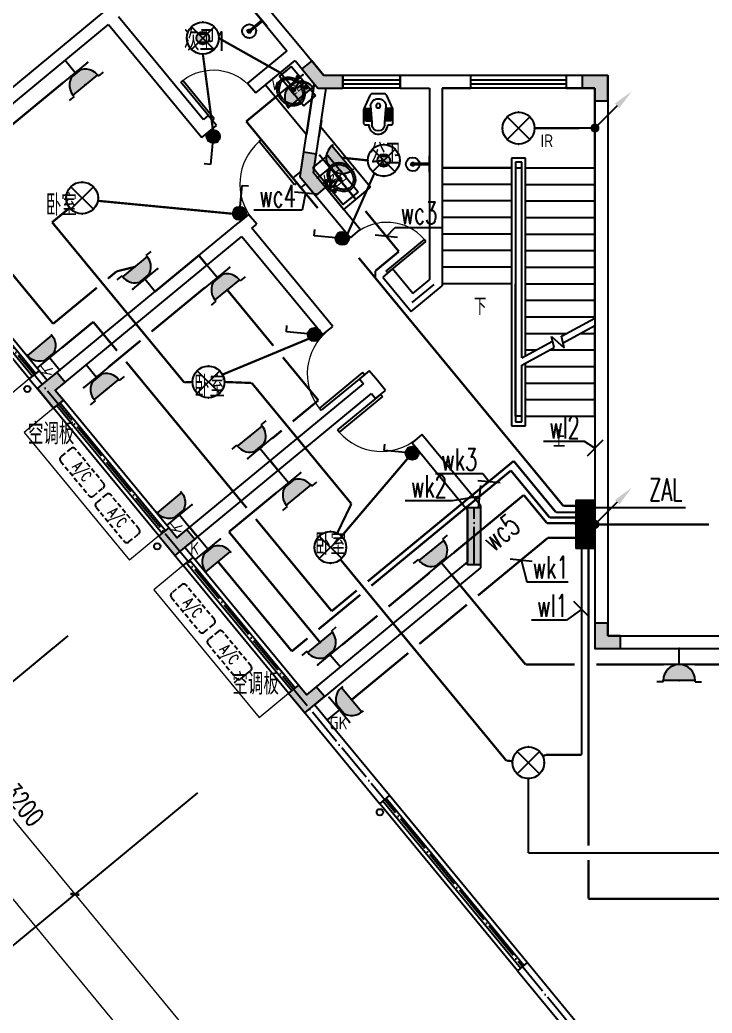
# Model space of a CAD drawing. Extents: x -7085 to 604621, y -1107727 to 606871.
# Drawn here: x 48334 to 59208, y 460332 to 475931 of the extents above; entities that cross this region are included whole.
import ezdxf
from ezdxf.enums import TextEntityAlignment as Align

# ---------------------------------------------------------------- set-up
doc = ezdxf.new("R2010")
doc.units = 0
doc.header["$LTSCALE"] = 1000
doc.header["$MEASUREMENT"] = 0
doc.linetypes.add('( Hidden )', pattern=[0.375, 0.25, -0.125])
doc.linetypes.add('DOTE', pattern=[2.42, 2, -0.2, 0.02, -0.2])
for name, color, linetype in [('A-DOOR', 141, 'Continuous'), ('A-DOTE', 8, 'DOTE'), ('A-FLOR-EVTR', 2, 'Continuous'), ('A-FLOR-HVAC', 4, 'Continuous'), ('A-FLOR-SPCL', 223, 'Continuous'), ('A-ROOF-STRM', 150, 'Continuous'), ('A-SECT-STR', 2, 'Continuous'), ('A-WALL-BRIC', 41, 'Continuous'), ('A-WALL-SURF', 253, 'Continuous'), ('AXIS', 3, 'Continuous'), ('DIM-插座', 3, 'Continuous'), ('DIM-照明', 3, 'Continuous'), ('DIM-箱柜', 3, 'Continuous'), ('DIM_SYMB', 3, 'Continuous'), ('EQUIP-插座', 3, 'Continuous'), ('EQUIP-照明', 3, 'Continuous'), ('EQUIP-箱柜', 3, 'Continuous'), ('G_COL_墙柱_', 4, 'Continuous'), ('J-FURN-厨卫', 253, 'Continuous'), ('LWIRE', 4, 'Continuous'), ('PUB_DIM', 3, 'Continuous'), ('PUB_TEXT', 7, 'Continuous'), ('TEL_TEXT', 7, 'Continuous'), ('WIRE-插座', 5, 'Continuous'), ('WIRE-照明', 1, 'Continuous')]:
    doc.layers.add(name, color=color, linetype=linetype)
doc.layers.add('建筑底图', color=8, linetype='Continuous', lineweight=5)
doc.styles.add('_TCH_DIM', font='SIMPLEX', dxfattribs={"bigfont": 'GBCBIG'})
doc.styles.add('_TCH_DIM_T3', font='SIMPLEX', dxfattribs={"width": 0.705882, "bigfont": 'GBCBIG'})
doc.styles.add('_TCH_WINDOW', font='SIMPLEX', dxfattribs={"height": 3.5, "bigfont": 'GBCBIG'})
doc.styles.add('_TEL_ATTDEF', font='GBENOR', dxfattribs={"width": 0.8, "height": 3, "bigfont": 'GBCBIG'})
doc.styles.add('_TEL_DIM', font='SIMPLEX', dxfattribs={"width": 0.8, "height": 3.5, "bigfont": 'HZTXT'})
doc.styles.get("Standard").update_dxf_attribs({"font": 'gbenor.shx', "bigfont": 'gbcbig.shx'})
doc.dimstyles.new('_TCH_ARCH&&100', dxfattribs={"dimtxt": 297.5, "dimasz": 100, "dimexe": 250, "dimexo": 300, "dimgap": 126.25, "dimtad": 1, "dimdec": 0, "dimzin": 0, "dimdsep": 46, "dimtxsty": '_TCH_DIM_T3', "dimblk": 'ARCHTICK', "dimcen": 0.09, "dimclrt": 7, "dimazin": 2, "dimtfac": 1, "dimtdec": 0, "dimtix": 1, "dimtmove": 2, "dimatfit": 3, "dimfxl": 0, "dimtolj": 1, "dimtzin": 0, "dimarcsym": 0})

# ---------------------------------------------------------------- blocks, each defined once
blk = doc.blocks.new('$plan$00002939')
at = {"layer": 'A-FLOR-SPCL', "color": 0}
blk.add_line((-10, 0), (10, 0), dxfattribs=at)
for points in [[(-124, 0), (133, 0)], [(-10, 0), (-10, -263)], [(10, 0), (10, -263)]]:
    blk.add_lwpolyline(points, dxfattribs=at)
for centre, radius, start, end in [((0, -262), 108, 95.306, 84.694), ((0, -262), 28.3, 110.6725, 69.3275), ((0, -260), 10.5, 197.2381, 342.7619)]:
    blk.add_arc(centre, radius, start, end, dxfattribs=at)
blk = doc.blocks.new('A$C14812D6A')
at = {"layer": 'A-FLOR-SPCL', "color": 0}
for p, q in [((357, 471), (301, 424)), ((352, 419), (306, 476)), ((397, 406), (289, 307)), ((363, 386), (289, 307)), ((319, 287), (297, 313)), ((429, 368), (311, 281)), ((403, 338), (311, 281)), ((397, 406), (363, 386)), ((413, 356), (383, 393)), ((429, 368), (397, 406)), ((429, 368), (403, 338)), ((485, 316), (428, 270)), ((480, 265), (433, 321)), ((288, 284), (218, 226)), ((282, 220), (225, 290)), ((311, 281), (289, 307))]:
    blk.add_line(p, q, dxfattribs=at)
for points in [[(64, 99, -0.080052), (17, 180, -0.088849), (0, 266, -0.104988), (17, 350, -0.12017), (64, 414, -0.12017), (135, 448, -0.104988), (222, 448, -0.088849), (302, 416, -0.055034), (353, 375, -0.080052)], [(87, 118, -0.080052), (45, 191, -0.088849), (30, 266, -0.104988), (44, 339, -0.12017), (83, 391, -0.12017), (141, 419, -0.104988), (215, 419, -0.088849), (286, 390, -0.056066), (333, 353, -0.080052)], [(390, 330, -0.055034), (420, 272, -0.088849), (437, 187, -0.104988), (420, 102, -0.12017), (373, 39, -0.12017), (302, 5, -0.104988), (215, 4, -0.088849), (135, 37, -0.080052), (64, 99, -0.080052)], [(365, 314, -0.056066), (392, 262, -0.088849), (407, 187, -0.104988), (393, 114, -0.12017), (354, 62, -0.12017), (296, 34, -0.104988), (222, 34, -0.088849), (151, 62, -0.080052), (87, 118, -0.080052)]]:
    blk.add_lwpolyline(points, format="xyb", dxfattribs=at)
for centre, radius in [((329, 447), 25), ((329, 447), 15), ((456, 293), 25), ((253, 255), 30), ((253, 255), 20), ((456, 293), 15)]:
    blk.add_circle(centre, radius, dxfattribs=at)
for centre, start, end in [((392, 371), 30.0417, 228.9912), ((393, 369), 210.0417, 48.9912)]:
    blk.add_arc(centre, 7.19, start, end, dxfattribs=at)
blk = doc.blocks.new('$plan$00002878')
at = {"layer": 'A-FLOR-SPCL', "color": 0}
for p, q in [((-198, -230), (-127, -230)), ((-198, -250), (-127, -250)), ((-198, -255), (-125, -255)), ((-198, -275), (-125, -275)), ((-198, -280), (-123, -280)), ((-198, -300), (-123, -300)), ((-198, -305), (-121, -305)), ((-120, -192), (-100, -450)), ((120, -192), (100, -450)), ((198, -305), (121, -305)), ((198, -280), (123, -280)), ((198, -300), (123, -300)), ((198, -255), (125, -255)), ((198, -275), (125, -275)), ((198, -230), (127, -230)), ((198, -250), (127, -250)), ((-198, -325), (-121, -325)), ((-198, -330), (-119, -330)), ((-198, -350), (-119, -350)), ((-198, -355), (-117, -355)), ((-198, -375), (-117, -375)), ((-198, -380), (-115, -380)), ((-198, -400), (-115, -400)), ((-198, -405), (-113, -405)), ((-198, -425), (-113, -425)), ((-100, -450), (-100, -486)), ((100, -450), (100, -486)), ((198, -405), (113, -405)), ((198, -425), (113, -425)), ((198, -380), (115, -380)), ((198, -400), (115, -400)), ((198, -355), (117, -355)), ((198, -375), (117, -375)), ((198, -330), (119, -330)), ((198, -350), (119, -350)), ((198, -325), (121, -325))]:
    blk.add_line(p, q, dxfattribs=at)
blk.add_lwpolyline([(-150, -486), (-210, -486, -0.414214), (-230, -466), (-230, -247, -0.108031), (-228, -239), (-132, -29, -0.293069), (-87, 0), (87, 0, -0.293069), (132, -29), (228, -239, -0.108031), (230, -247), (230, -466, -0.414214), (210, -486), (150, -486, -0.370477), (18, -634, -0.440428)], format="xyb", close=True, dxfattribs=at)
blk.add_circle((1, -190), 33.9, dxfattribs=at)
for centre, radius, start, end in [((-1, -198), 120, 89.7121, 177.2241), ((1, -198), 120, 2.7759, 90.2879), ((-198, -240), 10, 90, 270), ((-198, -265), 10, 90, 270), ((-198, -290), 10, 90, 270), ((-198, -315), 10, 90, 270), ((-127, -240), 10, 270, 90), ((-125, -265), 10, 270, 90), ((-123, -290), 10, 270, 90), ((-121, -315), 10, 270, 90), ((121, -315), 10, 90, 270), ((123, -290), 10, 90, 270), ((125, -265), 10, 90, 270), ((127, -240), 10, 90, 270), ((198, -240), 10, 270, 90), ((198, -265), 10, 270, 90), ((198, -290), 10, 270, 90), ((198, -315), 10, 270, 90), ((-198, -340), 10, 90, 270), ((-198, -365), 10, 90, 270), ((-198, -390), 10, 90, 270), ((-198, -415), 10, 90, 270), ((-119, -340), 10, 270, 90), ((-117, -365), 10, 270, 90), ((-115, -390), 10, 270, 90), ((-113, -415), 10, 270, 90), ((113, -415), 10, 90, 270), ((115, -390), 10, 90, 270), ((117, -365), 10, 90, 270), ((119, -340), 10, 90, 270), ((198, -340), 10, 270, 90), ((198, -365), 10, 270, 90), ((198, -390), 10, 270, 90), ((198, -415), 10, 270, 90), ((0, -485), 100, 180.775, 359.225)]:
    blk.add_arc(centre, radius, start, end, dxfattribs=at)
blk = doc.blocks.new('COL')
at = {"layer": 'A-WALL-SURF'}
for points in [[(1903, -2150), (1712, -1918), (1558, -2046), (1808, -2350), (2203, -2350), (2203, -2150)], [(6162, -2350), (6162, -2550), (6362, -2550), (6362, -2150), (5962, -2150), (5962, -2350)], [(1739, -3679), (1784, -3383), (1586, -3353), (1527, -3738), (1775, -4038), (1929, -3911)], [(-2442, -6940), (-2288, -6813), (-2161, -6967), (-2315, -7094), (-2188, -7249), (-2342, -7376), (-2596, -7067)], [(4162, -8937), (4362, -8937), (4362, -9837), (4162, -9837)], [(-279, -9563), (-124, -9436), (-252, -9282), (-406, -9409), (-533, -9254), (-688, -9382), (-433, -9690)], [(6362, -10950), (6362, -10750), (6162, -10750), (6162, -11150), (6562, -11150), (6562, -10950)], [(1757, -12032), (1912, -11904), (1784, -11750), (1630, -11877), (1503, -11723), (1349, -11850), (1603, -12159)]]:
    blk.add_hatch(color=0, dxfattribs=at).paths.add_polyline_path(points)
at = {"layer": 'G_COL_墙柱_', "color": 0, "extrusion": (0, 0, -1)}
blk.add_lwpolyline([(-1903, -2150), (-1712, -1918), (-1558, -2046), (-1808, -2350), (-2203, -2350), (-2203, -2150)], close=True, dxfattribs=at)
at = {"layer": 'G_COL_墙柱_', "color": 0}
for points in [[(6162, -2350), (6162, -2550), (6362, -2550), (6362, -2150), (5962, -2150), (5962, -2350)], [(-2442, -6940), (-2288, -6813), (-2161, -6967), (-2315, -7094), (-2188, -7249), (-2342, -7376), (-2596, -7067), (-2442, -6940)], [(4162, -8937), (4362, -8937), (4362, -9837), (4162, -9837)], [(-279, -9563), (-124, -9436), (-252, -9282), (-406, -9409), (-533, -9254), (-688, -9382), (-433, -9690), (-279, -9563)], [(6362, -10950), (6362, -10750), (6162, -10750), (6162, -11150), (6562, -11150), (6562, -10950)], [(1757, -12032), (1912, -11904), (1784, -11750), (1630, -11877), (1503, -11723), (1349, -11850), (1603, -12159), (1757, -12032)]]:
    blk.add_lwpolyline(points, close=True, dxfattribs=at)
blk.add_lwpolyline([(1739, -3679), (1784, -3383), (1586, -3353), (1527, -3738), (1775, -4038), (1929, -3911), (1739, -3679)], dxfattribs=at)
blk = doc.blocks.new('KTWJ1')
at = {"layer": 'A-FLOR-HVAC', "color": 0, "linetype": '( Hidden )', "ltscale": 0.3}
blk.add_lwpolyline([(152982, -14209, 0.414214), (153032, -14259), (153732, -14259, 0.414214), (153782, -14209), (153782, -14009, 0.414214), (153732, -13959), (153032, -13959, 0.414214), (152982, -14009)], format="xyb", close=True, dxfattribs=at)
at = {"layer": 'A-FLOR-HVAC', "color": 0, "style": '_TCH_WINDOW', "width": 0.705882}
blk.add_text('A/C', height=170, dxfattribs=at).set_placement((153214, -14188))
blk = doc.blocks.new('$WINLIB2D$00000001')
at = {"color": 0}
for points in [[(-0.5, 0.5), (-0.5, -0.5)], [(-0.5, 0.5), (0.5, 0.5)], [(0.5, -0.5), (0.5, 0.5)], [(0.5, 0.1667), (-0.5, 0.1667)], [(0.5, -0.1667), (-0.5, -0.1667)], [(-0.5, -0.5), (0.5, -0.5)]]:
    blk.add_lwpolyline(points, dxfattribs=at)
blk = doc.blocks.new('$DorLib2D$00000001')
at = {"color": 0}
for p, q in [((0.45, 0.975), (0.5, 0.975)), ((0.45, 0), (0.45, 0.975)), ((0.5, 0), (0.5, 0.975)), ((0.5, 0), (0.45, 0))]:
    blk.add_line(p, q, dxfattribs=at)
at = {"color": 0, "lineweight": 13}
blk.add_arc((0.475, 0), 0.975, 91.4693, 180, dxfattribs=at)
blk = doc.blocks.new('_ArchTick')
at = {"color": 0, "linetype": 'ByBlock', "const_width": 0.4}
blk.add_lwpolyline([(-0.5, -0.5), (0.5, 0.5)], dxfattribs=at)
blk = doc.blocks.new('*D1628')
at = {"layer": 'Defpoints', "color": 0}
for p in [(47053, 468726), (49089, 466258), (47161, 464667)]:
    blk.add_point(p, dxfattribs=at)
at = {"layer": 'PUB_DIM', "color": 0, "lineweight": -2}
for p, q in [((46822, 468535), (44932, 466976)), ((45124, 467135), (47161, 464667)), ((48858, 466067), (46968, 464508))]:
    blk.add_line(p, q, dxfattribs=at)
at = {"layer": 'PUB_DIM', "color": 0, "lineweight": -2, "xscale": 100, "yscale": 100, "zscale": 100}
for p, rotation in [((45124, 467135), 129.5164780570856), ((47161, 464667), 309.5164780570856)]:
    blk.add_blockref('_ArchTick', p, dxfattribs=dict(at, rotation=rotation))
at = {"layer": 'PUB_DIM', "color": 7, "insert": (46355, 466076), "char_height": 297.5, "attachment_point": 5, "rotation": 309.5165, "style": '_TCH_DIM_T3'}
blk.add_mtext('\\A1;3200', dxfattribs=at)
blk = doc.blocks.new('*D1629')
at = {"layer": 'Defpoints', "color": 0}
for p in [(49089, 466258), (51125, 463789), (49197, 462198)]:
    blk.add_point(p, dxfattribs=at)
at = {"layer": 'PUB_DIM', "color": 0, "lineweight": -2}
for p, q in [((48858, 466067), (46968, 464508)), ((47161, 464667), (49197, 462198)), ((50894, 463598), (49004, 462039))]:
    blk.add_line(p, q, dxfattribs=at)
at = {"layer": 'PUB_DIM', "color": 0, "lineweight": -2, "xscale": 100, "yscale": 100, "zscale": 100}
for p, rotation in [((47161, 464667), 129.5164780570859), ((49197, 462198), 309.5164780570859)]:
    blk.add_blockref('_ArchTick', p, dxfattribs=dict(at, rotation=rotation))
at = {"layer": 'PUB_DIM', "color": 7, "insert": (48391, 463608), "char_height": 297.5, "attachment_point": 5, "rotation": 309.5165, "style": '_TCH_DIM_T3'}
blk.add_mtext('\\A1;3200', dxfattribs=at)
blk = doc.blocks.new('*D1630')
at = {"layer": 'Defpoints', "color": 0}
for p in [(51125, 463789), (55770, 458157), (53842, 456567)]:
    blk.add_point(p, dxfattribs=at)
at = {"layer": 'PUB_DIM', "color": 0, "lineweight": -2}
for p, q in [((50894, 463598), (49004, 462039)), ((49197, 462198), (53842, 456567)), ((55539, 457967), (53649, 456408))]:
    blk.add_line(p, q, dxfattribs=at)
at = {"layer": 'PUB_DIM', "color": 0, "lineweight": -2, "xscale": 100, "yscale": 100, "zscale": 100}
for p, rotation in [((49197, 462198), 129.5164780570856), ((53842, 456567), 309.5164780570856)]:
    blk.add_blockref('_ArchTick', p, dxfattribs=dict(at, rotation=rotation))
at = {"layer": 'PUB_DIM', "color": 7, "insert": (51731, 459557), "char_height": 297.5, "attachment_point": 5, "rotation": 309.5165, "style": '_TCH_DIM_T3'}
blk.add_mtext('\\A1;7300', dxfattribs=at)
blk = doc.blocks.new('*D1631')
at = {"layer": 'Defpoints', "color": 0}
for p in [(44571, 471735), (55770, 458157), (53225, 456058)]:
    blk.add_point(p, dxfattribs=at)
at = {"layer": 'PUB_DIM', "color": 0, "lineweight": -2}
for p, q in [((44340, 471544), (41833, 469476)), ((42026, 469635), (53225, 456058)), ((55539, 457967), (53032, 455899))]:
    blk.add_line(p, q, dxfattribs=at)
at = {"layer": 'PUB_DIM', "color": 0, "lineweight": -2, "xscale": 100, "yscale": 100, "zscale": 100}
for p, rotation in [((42026, 469635), 129.5164780570852), ((53225, 456058), 309.5164780570851)]:
    blk.add_blockref('_ArchTick', p, dxfattribs=dict(at, rotation=rotation))
at = {"layer": 'PUB_DIM', "color": 7, "insert": (47837, 463021), "char_height": 297.5, "attachment_point": 5, "rotation": 309.5165, "style": '_TCH_DIM_T3'}
blk.add_mtext('\\A1;17600', dxfattribs=at)
blk = doc.blocks.new('*D1633')
at = {"layer": 'Defpoints', "color": 0}
for p in [(47127, 478380), (48718, 476451), (45632, 473906)]:
    blk.add_point(p, dxfattribs=at)
at = {"layer": 'PUB_DIM', "color": 0, "lineweight": -2}
for p, q in [((48527, 476683), (46968, 478573)), ((44042, 475835), (47127, 478380)), ((45441, 474138), (43882, 476028))]:
    blk.add_line(p, q, dxfattribs=at)
at = {"layer": 'PUB_DIM', "color": 0, "lineweight": -2, "xscale": 100, "yscale": 100, "zscale": 100}
for p, rotation in [((47127, 478380), 39.51647805708824), ((44042, 475835), 219.5164780570882)]:
    blk.add_blockref('_ArchTick', p, dxfattribs=dict(at, rotation=rotation))
at = {"layer": 'PUB_DIM', "color": 7, "insert": (45409, 477319), "char_height": 297.5, "attachment_point": 5, "rotation": 39.5165, "style": '_TCH_DIM_T3'}
blk.add_mtext('\\A1;4000', dxfattribs=at)
blk = doc.blocks.new('*D1637')
at = {"layer": 'Defpoints', "color": 0}
for p in [(48470, 480524), (50570, 477978), (44707, 473143)]:
    blk.add_point(p, dxfattribs=at)
at = {"layer": 'PUB_DIM', "color": 0, "lineweight": -2}
for p, q in [((50379, 478210), (48311, 480717)), ((42607, 475688), (48470, 480524)), ((44516, 473374), (42448, 475881))]:
    blk.add_line(p, q, dxfattribs=at)
at = {"layer": 'PUB_DIM', "color": 0, "lineweight": -2, "xscale": 100, "yscale": 100, "zscale": 100}
for p, rotation in [((48470, 480524), 39.51647805708493), ((42607, 475688), 219.516478057085)]:
    blk.add_blockref('_ArchTick', p, dxfattribs=dict(at, rotation=rotation))
at = {"layer": 'PUB_DIM', "color": 7, "insert": (45363, 478318), "char_height": 297.5, "attachment_point": 5, "rotation": 39.5165, "style": '_TCH_DIM_T3'}
blk.add_mtext('\\A1;7600', dxfattribs=at)
blk = doc.blocks.new('*X30')
at = {"color": 0}
for p, q in [((-250, 33), (-83, 200)), ((-250, 68), (-118, 200)), ((-250, 104), (-154, 200)), ((-250, 139), (-189, 200)), ((-250, 174), (-224, 200)), ((-247, 0), (-47, 200)), ((-212, 0), (-12, 200)), ((-177, 0), (23, 200)), ((-141, 0), (59, 200)), ((-106, 0), (94, 200)), ((-71, 0), (129, 200)), ((-35, 0), (165, 200)), ((0, 0), (200, 200)), ((35, 0), (235, 200)), ((71, 0), (250, 179)), ((106, 0), (250, 144)), ((141, 0), (250, 109)), ((177, 0), (250, 73)), ((212, 0), (250, 38)), ((247, 0), (250, 3))]:
    blk.add_line(p, q, dxfattribs=at)
blk = doc.blocks.new('$equip$00002943')
for p, q in [((-0.75, 0.6), (-0.75, 0)), ((0.75, 0.6), (-0.75, 0.6)), ((0.75, 0), (0.75, 0.6)), ((-0.75, 0), (0.75, 0))]:
    blk.add_line(p, q)
for points, const_width in [([(-0.75, 0.3), (0.75, 0.3)], 0.6), ([(-0.75, 0.6), (-0.75, 0), (0.75, 0), (0.75, 0.6), (-0.75, 0.6), (-0.75, 0)], 0.04)]:
    blk.add_lwpolyline(points, dxfattribs=dict(const_width=const_width))
for p in [(0, 0.6), (-0.75, 0.3), (0, 0), (0.75, 0.3)]:
    blk.add_point(p)
at = {"xscale": 0.00300000000061118, "yscale": 0.00300000000061118, "zscale": 0.00300000000061118}
blk.add_blockref('*X30', (0, 0), dxfattribs=at)
at = {"color": 7, "style": '_TEL_DIM', "flags": 1}
for tag in ['A', 'REMARK']:
    blk.add_attdef(tag, text='', height=0.00002, dxfattribs=at).set_placement((0, 0), align=Align.MIDDLE_CENTER)
blk = doc.blocks.new('$equip$00002539')
for p, q in [((-0.354, 0.354), (0.354, -0.354)), ((0.354, 0.354), (-0.354, -0.354))]:
    blk.add_line(p, q)
at = {"const_width": 0.04}
blk.add_lwpolyline([(-0.5, 0, 1), (0.5, 0, 1), (-0.5, 0, 0.911406)], format="xyb", dxfattribs=at)
blk.add_circle((0, 0), 0.5)
for p in [(0, 0.5), (-0.5, 0), (0.5, 0), (0, -0.5)]:
    blk.add_point(p)
at = {"color": 7, "style": '_TEL_DIM', "flags": 1}
blk.add_attdef('A', text='', height=0.00002, dxfattribs=at).set_placement((0, 0), align=Align.MIDDLE_CENTER)
blk = doc.blocks.new('$equip$00002828')
for p, q in [((0.354, 0.354), (-0.354, -0.354)), ((-0.354, 0.354), (0.354, -0.354))]:
    blk.add_line(p, q)
at = {"const_width": 0.04}
blk.add_lwpolyline([(0.5, 0, -1), (-0.5, 0, -1), (0.5, 0, 1)], format="xyb", dxfattribs=at)
for radius in [0.5, 0.2]:
    blk.add_circle((0, 0), radius)
for p in [(0, 0.5), (-0.5, 0), (0.5, 0), (0, -0.5)]:
    blk.add_point(p)
for points in [[(-0.173, 0.1), (0.173, 0.1), (-0.2, 0), (0.2, 0)], [(-0.173, -0.1), (0.173, -0.1), (-0.2, 0), (0.2, 0)], [(-0.1, 0.173), (0.1, 0.173), (-0.173, 0.1), (0.173, 0.1)], [(0, 0.2), (0, 0.2), (-0.1, 0.173), (0.1, 0.173)], [(-0.1, -0.173), (0.1, -0.173), (-0.173, -0.1), (0.173, -0.1)], [(0, -0.2), (0, -0.2), (-0.1, -0.173), (0.1, -0.173)]]:
    blk.add_solid(points)
at = {"color": 7, "style": '_TEL_DIM', "flags": 1}
for tag in ['A', 'REMARK']:
    blk.add_attdef(tag, text='', height=0.00002, dxfattribs=at).set_placement((0, 0), align=Align.MIDDLE_CENTER)
blk = doc.blocks.new('$equip$00001764')
for p, q in [((-0.5, 1.05), (-0.5, 1)), ((-0.5, 1), (0.5, 1)), ((0.5, 1.05), (0.5, 1)), ((0.5, 0.5), (-0.5, 0.5)), ((0, 0.5), (0, 0))]:
    blk.add_line(p, q)
blk.add_arc((0, 1), 0.5, 180, 0)
for p in [(-0.5, 0.5), (0.5, 0.5), (0, 0)]:
    blk.add_point(p)
for points in [[(0.433, 0.75), (-0.433, 0.75), (0.5, 1), (-0.5, 1)], [(0.25, 0.567), (-0.25, 0.567), (0.433, 0.75), (-0.433, 0.75)], [(0, 0.5), (0, 0.5), (0.25, 0.567), (-0.25, 0.567)]]:
    blk.add_solid(points)
at = {"color": 7, "style": '_TEL_DIM'}
blk.add_attdef('$TEXT$', text='', height=0.4, dxfattribs=at).set_placement((0.303, 0.211), align=Align.MIDDLE_CENTER)
at = {"color": 7, "style": '_TEL_DIM', "flags": 1}
blk.add_attdef('A', text='', height=0.00002, dxfattribs=at).set_placement((0, 0), align=Align.MIDDLE_CENTER)
blk = doc.blocks.new('$equip$00001240')
for p, q in [((-0.5, 1.05), (-0.7, 1.05)), ((-0.5, 1.05), (-0.5, 1)), ((-0.5, 1), (0.5, 1)), ((0.5, 1.05), (0.7, 1.05)), ((0.5, 1.05), (0.5, 1)), ((-0.5, 0.5), (0.5, 0.5)), ((0, 0.5), (0, 0))]:
    blk.add_line(p, q)
blk.add_arc((0, 1), 0.5, 180, 0)
for points in [[(0.433, 0.75), (-0.433, 0.75), (0.5, 1), (-0.5, 1)], [(0.25, 0.567), (-0.25, 0.567), (0.433, 0.75), (-0.433, 0.75)], [(0, 0.5), (0, 0.5), (0.25, 0.567), (-0.25, 0.567)]]:
    blk.add_solid(points)
at = {"layer": 'EQUIP-照明'}
for p in [(0, 1), (-0.5, 0.5), (0.5, 0.5), (0, 0)]:
    blk.add_point(p, dxfattribs=at)
at = {"layer": 'EQUIP-照明', "flags": 9}
blk.add_attdef('A', (0, 0), '', height=0.00002, dxfattribs=at)
blk = doc.blocks.new('$equip$00001962')
for p, q in [((0.147, 0.356), (0.625, 0.833)), ((0.625, 0.833), (0.766, 0.692))]:
    blk.add_line(p, q)
blk.add_circle((0, 0.208), 0.208)
for p in [(0, 0.417), (-0.208, 0.208), (0, 0), (0.208, 0.208)]:
    blk.add_point(p)
for points in [[(-0.18, 0.313), (0.18, 0.313), (-0.208, 0.208), (0.208, 0.208)], [(-0.104, 0.389), (0.104, 0.389), (-0.18, 0.313), (0.18, 0.313)], [(0, 0.417), (0, 0.417), (-0.104, 0.389), (0.104, 0.389)], [(-0.18, 0.104), (0.18, 0.104), (-0.208, 0.208), (0.208, 0.208)], [(-0.104, 0.028), (0.104, 0.028), (-0.18, 0.104), (0.18, 0.104)], [(0, 0), (0, 0), (-0.104, 0.028), (0.104, 0.028)]]:
    blk.add_solid(points)
at = {"layer": 'TEL_TEXT', "style": '_TEL_DIM', "flags": 1}
blk.add_attdef('A', text='', height=0.00002, dxfattribs=at).set_placement((0, 0), align=Align.MIDDLE_CENTER)
blk = doc.blocks.new('$TelecSys$00000079')
for p, q in [((0.7, 0.7), (0, 0)), ((0.104, 0.104), (0.104, 0.104)), ((-0.104, -0.104), (-0.104, -0.104))]:
    blk.add_line(p, q)
at = {"const_width": 0.142}
blk.add_lwpolyline([(-0.071, 0, 1), (0.071, 0, 1)], format="xyb", close=True, dxfattribs=at)
blk.add_solid([(0.63, 0.77), (0.77, 0.63), (1.15, 1.15)])
at = {"width": 0.8, "flags": 9}
blk.add_attdef('A', (0, 0), '', height=0.00002, dxfattribs=at)
blk = doc.blocks.new('$equip$00002908')
for p, q in [((0.75, 0.6), (-0.75, 0.6)), ((-0.75, 0.6), (-0.75, 0)), ((0.75, 0), (0.75, 0.6)), ((-0.75, 0), (0.75, 0))]:
    blk.add_line(p, q)
at = {"const_width": 0.04}
blk.add_lwpolyline([(-0.75, 0.6), (-0.75, 0), (0.75, 0), (0.75, 0.6), (-0.75, 0.6), (-0.75, 0)], dxfattribs=at)
for p in [(0, 0.6), (-0.75, 0.3), (0, 0), (0.75, 0.3)]:
    blk.add_point(p)
at = {"color": 7, "style": '_TEL_DIM'}
blk.add_attdef('$TEXT$', text='', height=0.4, dxfattribs=at).set_placement((0, 0.3), align=Align.MIDDLE_CENTER)
at = {"color": 7, "style": '_TEL_DIM', "flags": 1}
for tag in ['A', 'REMARK']:
    blk.add_attdef(tag, text='', height=0.00002, dxfattribs=at).set_placement((0, 0), align=Align.MIDDLE_CENTER)
blk = doc.blocks.new('$equip$00002530')
for p, q in [((-0.354, 0.354), (0.354, -0.354)), ((0.354, 0.354), (-0.354, -0.354))]:
    blk.add_line(p, q)
at = {"const_width": 0.04}
blk.add_lwpolyline([(0, 0.5, -1), (0, -0.5, -1), (0, 0.5, -2.479085)], format="xyb", dxfattribs=at)
blk.add_circle((0, 0), 0.5)
for p in [(0, 0.5), (-0.5, 0), (0.5, 0), (0, -0.5)]:
    blk.add_point(p)
at = {"color": 7, "style": '_TEL_DIM', "flags": 1}
blk.add_attdef('A', text='', height=0.00002, dxfattribs=at).set_placement((0, 0), align=Align.MIDDLE_CENTER)
at = {"color": 7, "style": '_TEL_DIM'}
blk.add_attdef('$TEXT$', text='', height=0.4, dxfattribs=at).set_placement((0.887, -0.396), align=Align.MIDDLE_CENTER)
blk = doc.blocks.new('1C')
at = {"color": 8}
for points in [[(52655.8, 475291.9), (52955.8, 474928.2)], [(48482.1, 470293.9), (48019.3, 469912.1)], [(48863.9, 469831), (48401.1, 469449.2)], [(48401.1, 469449.2), (50055.4, 467443.5)], [(50518.3, 467825.2), (50055.4, 467443.5)], [(50900.1, 467362.4), (50437.2, 466980.6)], [(50437.2, 466980.6), (52091.6, 464974.9)], [(52091.6, 464974.9), (52554.5, 465356.6)]]:
    blk.add_lwpolyline(points, dxfattribs=at)
at = {"layer": 'A-DOTE', "color": 8, "ltscale": 0.3}
blk.add_line((55467.5, 467370.5), (55467.5, 468268.4), dxfattribs=at)
for points in [[(57467.5, 459557.3), (45632.3, 473906.1)], [(54835.7, 471775.2), (54493.2, 471492.7)]]:
    blk.add_lwpolyline(points, dxfattribs=at)
at = {"layer": 'A-FLOR-EVTR', "color": 8}
for p, q in [((57367.5, 474857.3), (54967.5, 474857.3)), ((54967.5, 474857.3), (54967.5, 473607.3)), ((57367.5, 473607.3), (57367.5, 474857.3)), ((56057.5, 473757.3), (56057.5, 469557.3)), ((56277.5, 473757.3), (56057.5, 473757.3)), ((56277.5, 470655.4), (56277.5, 473757.3)), ((54967.5, 473607.3), (54967.5, 471787.3)), ((56057.5, 473607.3), (54967.5, 473607.3)), ((54967.5, 473607.3), (56057.5, 473607.3)), ((56117.5, 473697.3), (56117.5, 469617.3)), ((56217.5, 473697.3), (56117.5, 473697.3)), ((56117.5, 473607.3), (56117.5, 471787.3)), ((56117.5, 473607.3), (56217.5, 473607.3)), ((56217.5, 470622.9), (56217.5, 473697.3)), ((56217.5, 470622.9), (56217.5, 473607.3)), ((56277.5, 473607.3), (57367.5, 473607.3)), ((56277.5, 473607.3), (57367.5, 473607.3)), ((57367.5, 471245.4), (57367.5, 473607.3)), ((56057.5, 473347.3), (54967.5, 473347.3)), ((56277.5, 473347.3), (57367.5, 473347.3)), ((56057.5, 473087.3), (54967.5, 473087.3)), ((56277.5, 473087.3), (57367.5, 473087.3)), ((56057.5, 472827.3), (54967.5, 472827.3)), ((56277.5, 472827.3), (57367.5, 472827.3)), ((56057.5, 472567.3), (54967.5, 472567.3)), ((56277.5, 472567.3), (57367.5, 472567.3)), ((56057.5, 472307.3), (54967.5, 472307.3)), ((56277.5, 472307.3), (57367.5, 472307.3)), ((56057.5, 472047.3), (54967.5, 472047.3)), ((56277.5, 472047.3), (57367.5, 472047.3)), ((56057.5, 471787.3), (54967.5, 471787.3)), ((56117.5, 469707.3), (56117.5, 471787.3)), ((56277.5, 471787.3), (57367.5, 471787.3)), ((56277.5, 471527.3), (57367.5, 471527.3)), ((56277.5, 471267.3), (57367.5, 471267.3)), ((56841.9, 470960.9), (57367.5, 471245.4)), ((56866, 470860.2), (57367.5, 471131.7)), ((57367.5, 469707.3), (57367.5, 471131.7)), ((56277.5, 471007.3), (56927.6, 471007.3)), ((56725.5, 470784.2), (56684.1, 470957.7)), ((56684.1, 470957.7), (56885.3, 470779.3)), ((56885.3, 470779.3), (56841.9, 470960.9)), ((57137.7, 471007.3), (57367.5, 471007.3)), ((56217.5, 470622.9), (56701.5, 470884.9)), ((56217.5, 470509.2), (56725.5, 470784.2)), ((56277.5, 470747.3), (56447.3, 470747.3)), ((56657.3, 470747.3), (57367.5, 470747.3)), ((56217.5, 469707.3), (56217.5, 470509.2)), ((56217.5, 469617.3), (56217.5, 470509.2)), ((56277.5, 469557.3), (56277.5, 470541.7)), ((56277.5, 470487.3), (57367.5, 470487.3)), ((56277.5, 470227.3), (57367.5, 470227.3)), ((56277.5, 469967.3), (57367.5, 469967.3)), ((56217.5, 469707.3), (56117.5, 469707.3)), ((56277.5, 469707.3), (57367.5, 469707.3)), ((56057.5, 469557.3), (56277.5, 469557.3)), ((56117.5, 469617.3), (56217.5, 469617.3))]:
    blk.add_line(p, q, dxfattribs=at)
at = {"layer": 'A-FLOR-SPCL', "color": 8}
for points in [[(52192.9, 474910.1), (52655.8, 475291.9)], [(52655.8, 475291.9), (52955.8, 474928.2)], [(52192.9, 474910.1), (52834.4, 474132.4)], [(52955.8, 474928.2), (52834.4, 474132.4)]]:
    blk.add_lwpolyline(points, dxfattribs=at)
blk.add_lwpolyline([(53055.7, 474257), (53829.7, 473318.6, -0.4142136), (53827, 473290.5), (53418.1, 472953.2), (52944.4, 473527.6), (52944.4, 473527.6)], format="xyb", dxfattribs=at)
at = {"layer": 'A-ROOF-STRM', "color": 8}
for centre in [(48451, 470134.6), (50491.7, 467663.3), (53989, 463486.8)]:
    blk.add_circle(centre, 50, dxfattribs=at)
at = {"layer": 'A-SECT-STR', "color": 8}
blk.add_lwpolyline([(53070.3, 474352.4), (53030.7, 474093.3)], dxfattribs=at)
at = {"layer": 'A-WALL-BRIC', "color": 8}
for p, q in [((51219.3, 477347.8), (52746.5, 475496.3)), ((51192.3, 477066.2), (52528.5, 475446.2)), ((46127.8, 473148.2), (49676.5, 476075.2)), ((49880.9, 475984.5), (51217.1, 474364.5)), ((46409.4, 473121.2), (49726.6, 475857.3)), ((49726.6, 475857.3), (51190.1, 474082.9)), ((52746.5, 475496.3), (53108.6, 475057.3)), ((52528.5, 475446.2), (51911.4, 474937.2)), ((52038.7, 474782.9), (52655.8, 475291.9)), ((52655.8, 475291.9), (52955.8, 474928.2)), ((53408.6, 475057.3), (53108.6, 475057.3)), ((53408.6, 474857.3), (53408.6, 475057.3)), ((54867.5, 475057.3), (54308.6, 475057.3)), ((54308.6, 475057.3), (54308.6, 474857.3)), ((55417.5, 475057.3), (54867.5, 475057.3)), ((55417.5, 474857.3), (55417.5, 475057.3)), ((57567.5, 475057.3), (56917.5, 475057.3)), ((56917.5, 475057.3), (56917.5, 474857.3)), ((57567.5, 475057.3), (57567.5, 466257.3)), ((51911.4, 474937.2), (52038.7, 474782.9)), ((52745.7, 473551.3), (52955.8, 474928.2)), ((52944.4, 473527.6), (53147.3, 474857.3)), ((53147.3, 474857.3), (53408.6, 474857.3)), ((54308.6, 474857.3), (54767.5, 474857.3)), ((54767.5, 474857.3), (54767.5, 471848.6)), ((54967.5, 474857.3), (54967.5, 471754.3)), ((54967.5, 474857.3), (55417.5, 474857.3)), ((56917.5, 474857.3), (57367.5, 474857.3)), ((57367.5, 474857.3), (57367.5, 466057.3)), ((51294.2, 474428.1), (51217.1, 474364.5)), ((51421.5, 474273.8), (51294.2, 474428.1)), ((51190.1, 474082.9), (51421.5, 474273.8)), ((52745.7, 473551.3), (52620.9, 473448.3)), ((52620.9, 473448.3), (52748.2, 473294)), ((53679.5, 472636.3), (52944.4, 473527.6)), ((52748.2, 473294), (52825.3, 473357.7)), ((52825.3, 473357.7), (53525.2, 472509.1)), ((51926.6, 472875.7), (51772.3, 472748.4)), ((52053.9, 472721.4), (51926.6, 472875.7)), ((48763.7, 470266.8), (51772.3, 472748.4)), ((51976.7, 472657.7), (52053.9, 472721.4)), ((48890.9, 470112.5), (51822.4, 472530.5)), ((51822.4, 472530.5), (53095, 470987.6)), ((53249.3, 471114.9), (51976.7, 472657.7)), ((53525.2, 472509.1), (53679.5, 472636.3)), ((54188.6, 472019.2), (54034.3, 471891.9)), ((54034.3, 471891.9), (54479.7, 471351.9)), ((54506.7, 471633.5), (54188.6, 472019.2)), ((54479.7, 471351.9), (54967.5, 471754.3)), ((54506.7, 471633.5), (54767.5, 471848.6)), ((53095, 470987.6), (53249.3, 471114.9)), ((48636.4, 470421.1), (48482.1, 470293.9)), ((48763.7, 470266.8), (48636.4, 470421.1)), ((53822, 470420.6), (53667.7, 470293.3)), ((53949.2, 470266.3), (53822, 470420.6)), ((48482.1, 470293.9), (48673, 470062.4)), ((50799.8, 467798.2), (53731.3, 470216.2)), ((53667.7, 470293.3), (53731.3, 470216.2)), ((54076.5, 470112), (53949.2, 470266.3)), ((48673, 470062.4), (48863.9, 469831)), ((49018.2, 469958.3), (48890.9, 470112.5)), ((50927.1, 467643.9), (53858.6, 470061.9)), ((53858.6, 470061.9), (53922.2, 469984.7)), ((53922.2, 469984.7), (54076.5, 470112)), ((48863.9, 469831), (49018.2, 469958.3)), ((54649.2, 469417.7), (54494.9, 469290.4)), ((55567.5, 468304.3), (54649.2, 469417.7)), ((54494.9, 469290.4), (55367.5, 468232.5)), ((55567.5, 468304.3), (55567.5, 467323.3)), ((55367.5, 468232.5), (55367.5, 467417.6)), ((50672.6, 467952.5), (50518.3, 467825.2)), ((50518.3, 467825.2), (50709.2, 467593.8)), ((50799.8, 467798.2), (50672.6, 467952.5)), ((50709.2, 467593.8), (50900.1, 467362.4)), ((51054.4, 467489.6), (50927.1, 467643.9)), ((50900.1, 467362.4), (51054.4, 467489.6)), ((55367.5, 467417.6), (52836, 465329.6)), ((55567.5, 467323.3), (52963.3, 465175.3)), ((57567.5, 466257.3), (64267.5, 466257.3)), ((57367.5, 466057.3), (64167.5, 466057.3)), ((52708.7, 465483.9), (52554.5, 465356.6)), ((52836, 465329.6), (52708.7, 465483.9)), ((52554.5, 465356.6), (52745.4, 465125.2)), ((54140.4, 463748.1), (52963.3, 465175.3)), ((52745.4, 465125.2), (53986.1, 463620.9)), ((53986.1, 463620.9), (54140.4, 463748.1)), ((56303.8, 461125.2), (56149.6, 460998)), ((57514.6, 459657.3), (56303.8, 461125.2)), ((56149.6, 460998), (57420.3, 459457.3))]:
    blk.add_line(p, q, dxfattribs=at)
at = {"layer": 'AXIS', "color": 8}
for p, q in [((49089.2, 466257.6), (46003.4, 463712.4)), ((51125.3, 463789), (48039.6, 461243.8))]:
    blk.add_line(p, q, dxfattribs=at)
at = {"layer": 'DIM_SYMB', "color": 8}
for points in [[(55542.5, 471657.3, 0, 0, 0), (55542.5, 474232.3, 0, 0, 0), (56792.5, 474232.3, 0, 0, 0), (56792.5, 471247.3, 64, 0, 0), (56792.5, 471007.3, 0, 0, 0)], [(56792.5, 469577.3, 0, 0, 0), (56792.5, 470507.3, 64, 0, 0), (56792.5, 470747.3, 0, 0, 0)]]:
    blk.add_lwpolyline(points, format="xyseb", dxfattribs=at)
at = {"layer": 'A-DOOR', "color": 8, "zscale": 200}
for name, p, xscale, yscale, rotation in [('$DorLib2D$00000001', (51666.4, 474605.5), -800, 800, 39.51647805708632), ('$DorLib2D$00000001', (52337.4, 473084.9), 900, 900, 39.51647805708735), ('$DorLib2D$00000001', (53856.9, 472264.1), 800, 800, 309.5164780570856), ('$WINLIB2D$00000001', (47573, 471553.2), 3100, 200, 129.5164780570793), ('$DorLib2D$00000001', (53458.5, 470704.1), 900, -900, 309.5164780571158), ('$DorLib2D$00000001', (54285.7, 469701.2), -900, -900, 309.5164780571021), ('$WINLIB2D$00000001', (49768.3, 468891.7), 2600, -200, 129.5164780571607), ('$WINLIB2D$00000001', (51804.4, 466423.1), 2600, -200, 129.5164780570562), ('$WINLIB2D$00000001', (55145, 462373.1), 3400, -200, 129.5164780570711)]:
    blk.add_blockref(name, p, dxfattribs=dict(at, xscale=xscale, yscale=yscale, rotation=rotation))
for p, xscale, yscale in [((53858.6, 474957.3), -900, -200), ((56167.5, 474957.3), -1500, 200)]:
    blk.add_blockref('$WINLIB2D$00000001', p, dxfattribs=dict(at, xscale=xscale, yscale=yscale))
at = {"layer": 'A-FLOR-HVAC', "color": 8, "rotation": 309.5164780576255}
for p in [(-37400.2, 596128.2), (-36843.7, 595406.9), (-35660.6, 593989.8), (-35085.6, 593258)]:
    blk.add_blockref('KTWJ1', p, dxfattribs=at)
at = {"layer": 'A-FLOR-SPCL', "color": 8, "linetype": 'Continuous', "xscale": -1}
for p, rotation in [((52137.4, 475920.4), 309.5164780570284), ((54767.5, 473663.9), 269.9999999999953)]:
    blk.add_blockref('$plan$00002939', p, dxfattribs=dict(at, rotation=rotation))
at = {"layer": 'A-FLOR-SPCL', "color": 8, "linetype": 'Continuous', "extrusion": (0, 0, -1), "zscale": -1}
blk.add_blockref('$plan$00002878', (-53963.7, 474770.9), dxfattribs=at)
at = {"layer": 'G_COL_墙柱_', "color": 8}
blk.add_blockref('COL', (51205.8, 477207), dxfattribs=at)
at = {"layer": 'J-FURN-厨卫', "color": 8}
blk.add_blockref('A$C14812D6A', (52372.7, 474578.5), dxfattribs=at)
at = {"layer": 'J-FURN-厨卫', "color": 8, "rotation": 180}
blk.add_blockref('A$C14812D6A', (53604.4, 473688.5), dxfattribs=at)
at = {"layer": 'PUB_TEXT', "color": 8, "style": '_TCH_DIM'}
for s, height, p in [('次卫', 337.59, (50911.7, 475445.1)), ('公卫', 337.59, (53831.8, 473656.3)), ('卧室', 337.59, (48743.2, 472855.1)), ('下', 270.1, (55466.5, 471293.3)), ('卧室', 337.59, (51068.7, 470007.9)), ('空调板', 337.59, (48460.1, 469263.4)), ('上', 270.1, (56709.1, 469213.3)), ('卧室', 337.59, (52970.3, 467530.6)), ('空调板', 337.59, (51672.3, 465333.4))]:
    blk.add_text(s, height=height, dxfattribs=at).set_placement(p)
at = {"layer": 'PUB_TEXT', "color": 8, "style": '_TCH_DIM', "width": 0.705882}
blk.add_text('1', height=297.5, dxfattribs=at).set_placement((51403.2, 475445.1))
at = {"layer": 'PUB_DIM', "color": 8}
for p1, p2, distance, picture, middle in [((44706.6, 473142.6), (50569.5, 477978.4), 3300, '*D1637', (45363.3, 478318.4)), ((45632.3, 473906.1), (48718.1, 476451.3), 2500, '*D1633', (45409.5, 477319.5)), ((44571.4, 471734.8), (55770.3, 458157.4), -3300, '*D1631', (47837.3, 463021.3)), ((47053, 468726.2), (49089.2, 466257.6), -2500, '*D1628', (46354.6, 466076.1)), ((49089.2, 466257.6), (51125.3, 463789), -2500, '*D1629', (48390.8, 463607.5)), ((51125.3, 463789), (55770.3, 458157.4), -2500, '*D1630', (51731.4, 459557.4))]:
    dim = blk.add_aligned_dim(p1=p1, p2=p2, distance=distance, dimstyle='_TCH_ARCH&&100', dxfattribs=at)
    dim.commit()
    dim.dimension.update_dxf_attribs({"geometry": picture, "text_midpoint": middle})

msp = doc.modelspace()

# ---------------------------------------------------------------- linework, layer by layer
at = {"layer": 'DIM-插座'}
for p, q in [((52993.8, 473191.9), (52645.4, 473225.4)), ((54265.2, 472513.7), (53916.8, 472547.1)), ((55527.6, 468698.7), (55876, 468665.3)), ((55567.2, 468617.4), (55533.8, 468269)), ((56033.3, 467465.6), (56381.7, 467432.1))]:
    msp.add_line(p, q, dxfattribs=at)
for points in [[(52819.6, 473208.7), (52768.3, 472940.6)], [(52768.3, 472940.6), (52006.7, 472940.6)], [(54091, 472530.4), (54228.3, 472672.6)], [(54228.3, 472672.6), (54979.3, 472672.6)], [(55604.5, 468801.8), (54864.1, 468801.8)], [(55701.8, 468682), (55604.5, 468801.8)], [(55128.7, 468378.6), (54388.3, 468378.6)], [(55550.5, 468443.2), (55128.7, 468378.6)], [(56207.5, 467448.8), (56299.4, 467105.8)], [(56299.4, 467105.8), (56943.8, 467105.8)]]:
    msp.add_lwpolyline(points, dxfattribs=at)
at = {"layer": 'DIM-照明'}
for p, q in [((57491.2, 469327.5), (57243.7, 469080)), ((57282.9, 466549.8), (57035.4, 466797.3))]:
    msp.add_line(p, q, dxfattribs=at)
for points in [[(57205.4, 469308.4), (56561, 469308.4)], [(57367.5, 469203.8), (57205.4, 469308.4)], [(57159.1, 466673.6), (56919.9, 466503.8)], [(56919.9, 466503.8), (56371.6, 466503.8)]]:
    msp.add_lwpolyline(points, dxfattribs=at)
at = {"layer": 'DIM-箱柜'}
for p, q in [((57367.5, 468272.3), (58256.8, 468272.3)), ((58256.8, 468272.3), (58791.2, 468272.3))]:
    msp.add_line(p, q, dxfattribs=at)
at = {"layer": 'WIRE-插座', "const_width": 35}
for points in [[(47254.4, 473494.1), (49009.7, 474941.9)], [(51889.8, 474336), (52390.6, 474749.1)], [(51889.8, 474336), (53013.4, 472973.7)], [(53362, 473414.1), (53602.8, 473122.3)], [(47220.7, 473142.2), (48857.2, 471158.1)], [(53762.8, 472928.3), (54287.2, 472292.5)], [(50460.4, 471666.3), (51145.3, 472231.2)], [(51145.3, 472231.2), (51272.5, 472076.9)], [(53657.4, 472192.9), (56870.3, 468297.7)], [(53917.9, 471987.9), (54287.2, 472292.5)], [(49854.9, 471981), (50142.3, 472052)], [(49716.6, 471866.9), (49854.9, 471981)], [(53917.5, 471877.5), (53917.9, 471987.9)], [(48857.2, 471158.1), (49543, 471723.8)], [(50402.6, 471035.3), (51238.8, 471725)], [(51590.7, 471691.2), (52315, 470813.1)], [(48997.4, 470783.7), (49486.7, 471187.2)], [(49486.7, 471187.2), (49860.5, 470734)], [(49726.4, 470477.6), (50229, 470892.1)], [(52464.7, 470631.6), (53022.4, 469955.5)], [(50003.7, 470560.4), (51896.7, 468265.4)], [(52620.5, 469624), (53022.4, 469955.5)], [(52299.4, 469359.1), (52446.9, 469480.8)], [(52265.6, 469007.2), (52392.8, 468852.9)], [(53798.8, 467112.3), (56090.6, 469002.7)], [(56090.6, 469002.7), (56755.3, 468196.8)], [(53854.7, 467044.5), (56046.8, 468852.5)], [(56046.8, 468852.5), (56654.8, 468115.4)], [(51618.1, 467889.8), (52359.1, 468501)], [(55151.1, 467563.2), (56249.1, 468468.8)], [(56249.1, 468468.8), (56614.8, 468025.5)], [(56870.3, 468297.7), (57067.5, 468297.7)], [(56755.3, 468196.8), (57067.5, 468196.8)], [(50999.8, 467963.1), (51127.1, 467808.8)], [(52039.8, 468091.8), (53232.8, 466645.5)], [(56614.8, 468025.5), (57067.5, 468025.5)], [(56654.8, 468115.4), (57067.5, 468115.4)], [(51618.1, 467889.8), (53049.7, 466154)], [(55528.8, 466889.1), (56626.9, 467794.8)], [(56626.9, 467794.8), (57067.5, 467794.8)], [(57265.2, 465919.8), (57265.2, 467632.1)], [(51445.2, 467423.1), (52606.6, 466015)], [(54125, 466716.8), (54765.4, 467245)], [(55117.3, 467211.3), (56277.2, 465807.3)], [(53025.4, 466360.4), (53681.1, 466901.3)], [(53232.8, 466645.5), (53625.2, 466969.1)], [(54608.8, 466130.2), (55355.3, 466745.9)], [(53401.7, 466120.2), (53951.4, 466573.7)], [(52606.6, 466015), (52851.8, 466217.2)], [(53546.5, 465254), (54435.2, 465987.1)], [(56277.2, 465807.3), (57046.6, 465807.3)], [(57265.2, 462959.3), (57265.2, 465919.8)], [(57389.3, 465807.3), (58440.4, 465807.3)], [(58940.4, 465807.3), (62346.9, 465807.3)], [(57265.2, 462127.9), (57265.2, 462734.3)], [(57265.2, 462127.9), (60535.5, 462127.9)]]:
    msp.add_lwpolyline(points, dxfattribs=at)
at = {"layer": 'WIRE-照明', "const_width": 35}
for points in [[(51458.2, 475644.5), (52424.4, 475101)], [(51208.2, 475394.5), (51366.8, 474202.1)], [(56417.5, 474230.4), (57367.5, 474232.3)], [(57367.5, 468382.1), (57367.5, 474232.3)], [(53395.8, 473766.1), (53800.4, 473723.8)], [(53478.7, 472565.5), (53903.2, 473521.7)], [(48841, 472751.7), (49115.7, 472978.3)], [(49557.7, 473089.2), (51679.2, 472885.6)], [(48841, 472751.7), (50914.4, 470237.9)], [(51517.6, 470359.9), (52876.9, 470924.7)], [(50914.4, 470237.9), (51046, 470244.2)], [(51546, 470244.2), (51976.4, 470228)], [(51976.4, 470228), (53541.5, 468330.5)], [(53388.7, 467823.7), (54428.5, 469046.1)], [(53320.5, 467872.1), (53541.5, 468330.5)], [(57367.5, 468007.1), (59157.9, 468007.1)], [(57159.1, 464388.4), (57159.1, 467632.1)], [(53371, 467454.1), (55974.5, 464297.7)], [(56548.9, 464367.3), (56595.7, 464388.4)], [(56595.7, 464388.4), (57159.1, 464388.4)], [(55974.5, 464297.7), (56072.1, 464288.4)], [(56321, 462846.8), (56321, 464014.6)], [(56321, 462846.8), (60617.5, 462846.8)]]:
    msp.add_lwpolyline(points, dxfattribs=at)

# ---------------------------------------------------------------- block references
at = {"layer": 'EQUIP-插座', "xscale": 500, "yscale": 500, "zscale": 500}
for p, rotation in [((49043.5, 475293.9), 219.516478057156), ((50460.4, 471666.3), 39.51647805708632), ((51272.5, 472076.9), 219.5164780570863), ((49374.5, 470511.4), 219.5164780570863), ((52265.6, 469007.2), 39.51647805710942), ((52392.8, 468852.9), 219.5164780571095), ((55117.3, 467211.3), 39.5164780569072), ((53367.9, 465768.3), 39.5164780569072), ((58690.4, 466057.3), 180)]:
    msp.add_blockref('$equip$00001240', p, dxfattribs=dict(at, rotation=rotation))
at = {"layer": 'EQUIP-插座'}
ref = msp.add_blockref('$equip$00001764', (52424.4, 475101), dxfattribs=dict(at, xscale=500, yscale=500, zscale=500, rotation=219.516478057087))
ref.add_attrib('$TEXT$', 'W', dxfattribs={"layer": '0', "color": 7, "height": 200, "style": '_TEL_ATTDEF'}).set_placement((52374.6, 474923.2), align=Align.MIDDLE_CENTER)
ref = msp.add_blockref('$equip$00001764', (53010.1, 473447.9), dxfattribs=dict(at, xscale=500, yscale=500, zscale=500, rotation=309.5164780570856))
ref.add_attrib('$TEXT$', 'W', dxfattribs={"layer": '0', "color": 7, "height": 200, "style": '_TEL_ATTDEF'}).set_placement((53187.9, 473398.2), align=Align.MIDDLE_CENTER)
ref = msp.add_blockref('$equip$00001764', (48963.6, 470431.7), dxfattribs=dict(at, xscale=-500.0000000000001, yscale=499.9999999999999, zscale=500, rotation=39.51647805710707))
ref.add_attrib('$TEXT$', 'K', dxfattribs={"layer": '0', "color": 7, "height": 200, "rotation": 79.03296, "style": '_TEL_ATTDEF'}).set_placement((48746.9, 470423.1), align=Align.MIDDLE_CENTER)
ref = msp.add_blockref('$equip$00001764', (50999.8, 467963.1), dxfattribs=dict(at, xscale=-500.0000000000001, yscale=499.9999999999999, zscale=500, rotation=39.51647805710707))
ref.add_attrib('$TEXT$', 'K', dxfattribs={"layer": '0', "color": 7, "height": 200, "rotation": 79.03296, "style": '_TEL_ATTDEF'}).set_placement((50783, 467954.5), align=Align.MIDDLE_CENTER)
ref = msp.add_blockref('$equip$00001764', (51127.1, 467808.8), dxfattribs=dict(at, xscale=500, yscale=500, zscale=500, rotation=219.5164780571095))
ref.add_attrib('$TEXT$', 'K', dxfattribs={"layer": '0', "color": 7, "height": 200, "style": '_TEL_ATTDEF'}).set_placement((51077.3, 467631), align=Align.MIDDLE_CENTER)
ref = msp.add_blockref('$equip$00001764', (53160.8, 464935.9), dxfattribs=dict(at, xscale=500, yscale=500, zscale=500, rotation=309.5164780570711))
ref.add_attrib('$TEXT$', 'GK', dxfattribs={"layer": '0', "color": 7, "height": 200, "style": '_TEL_ATTDEF'}).set_placement((53338.6, 464886.1), align=Align.MIDDLE_CENTER)
at = {"layer": 'EQUIP-照明', "xscale": 500, "yscale": 500, "zscale": 500}
for name, p in [('$equip$00002828', (51208.2, 475644.5)), ('$equip$00002828', (54050.4, 473723.8)), ('$equip$00002539', (49311.7, 473133.5)), ('$equip$00002539', (51296, 470244.2)), ('$equip$00002539', (53211.9, 467646.9)), ('$equip$00002539', (56321, 464264.6))]:
    msp.add_blockref(name, p, dxfattribs=at)
at = {"layer": 'EQUIP-照明'}
ref = msp.add_blockref('$equip$00002530', (56167.5, 474229.9), dxfattribs=dict(at, xscale=500, yscale=500, zscale=500))
ref.add_attrib('$TEXT$', 'IR', dxfattribs={"layer": '0', "color": 7, "height": 200, "style": '_TEL_ATTDEF'}).set_placement((56611.1, 474032), align=Align.MIDDLE_CENTER)
at = {"layer": 'EQUIP-照明', "xscale": 500, "yscale": 500, "zscale": 500}
for p, rotation in [((51305.8, 474178.4), 219.5164780542684), ((51849.5, 472812), 39.51647805426839), ((53478.7, 472565.5), 129.5164780542682), ((53040.3, 471054), 129.5164780542684), ((54576.3, 469191.7), 129.5164780542684)]:
    msp.add_blockref('$equip$00001962', p, dxfattribs=dict(at, rotation=rotation))
at = {"layer": 'EQUIP-箱柜'}
ref = msp.add_blockref('$equip$00002908', (52602.8, 474814.4), dxfattribs=dict(at, xscale=400, yscale=400, zscale=400, rotation=309.5164780563978))
ref.add_attrib('$TEXT$', 'LEB', dxfattribs={"layer": '0', "color": 7, "height": 160, "rotation": 39.51648, "style": '_TEL_ATTDEF'}).set_placement((52695.3, 474890.8), align=Align.MIDDLE_CENTER)
ref = msp.add_blockref('$equip$00002908', (53175.4, 473320.8), dxfattribs=dict(at, xscale=500, yscale=500, zscale=500, rotation=309.5164780563979))
ref.add_attrib('$TEXT$', 'LEB', dxfattribs={"layer": '0', "color": 7, "height": 200, "rotation": 39.51648, "style": '_TEL_ATTDEF'}).set_placement((53291.1, 473416.2), align=Align.MIDDLE_CENTER)
at = {"layer": 'EQUIP-箱柜', "xscale": 500, "yscale": 500, "zscale": 500, "rotation": 90}
msp.add_blockref('$equip$00002943', (57367.5, 468007.1), dxfattribs=at)
at = {"layer": 'LWIRE', "xscale": 500, "yscale": 500, "zscale": 500}
for p in [(57367.5, 474232.3), (57367.5, 468007.1)]:
    msp.add_blockref('$TelecSys$00000079', p, dxfattribs=at)
at = {"layer": '建筑底图'}
msp.add_blockref('1C', (0, 0), dxfattribs=at)

# ---------------------------------------------------------------- texts
at = {"layer": 'DIM-插座', "color": 7, "style": '_TEL_DIM', "width": 0.64}
for s, p in [('wc4', (52094.2, 472990.6)), ('wc3', (54315.8, 472722.6)), ('wk3', (54951.6, 468851.8)), ('wk2', (54475.8, 468428.6)), ('wk1', (56386.9, 467155.8))]:
    msp.add_text(s, height=350, dxfattribs=at).set_placement(p)
msp.add_text('wc5', height=350, rotation=39.51648, dxfattribs=at).set_placement((55775.8, 467564.1))
at = {"layer": 'DIM-照明', "color": 7, "style": '_TEL_DIM', "width": 0.64}
for s, p in [('wl2', (56648.5, 469358.4)), ('wl1', (56459.1, 466553.8))]:
    msp.add_text(s, height=350, dxfattribs=at).set_placement(p)
at = {"layer": 'TEL_TEXT', "style": '_TEL_DIM', "width": 0.64}
msp.add_text('ZAL', height=350, dxfattribs=at).set_placement((58215.2, 468377.3))

doc.saveas('drawing.dxf')
